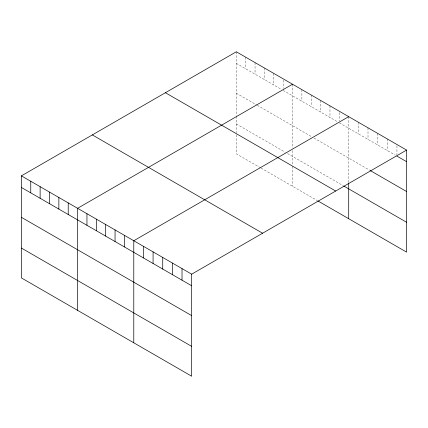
<?xml version="1.0" encoding="UTF-8"?>
<svg xmlns="http://www.w3.org/2000/svg" width="428" height="428" viewBox="0 0 428 428"><rect width="100%" height="100%" fill="white"/><g stroke="black" fill="none" stroke-linecap="round" stroke-linejoin="round"><path stroke-width="0.32" stroke-dasharray="2.14 1.6" d="M236.326 63.376L281.496 89.452M283.149 90.41L337.687 121.894M339.34 122.847L395.247 155.129M236.326 93.224L256.709 104.994M257.26 105.309L311.247 136.478M314.002 138.067L369.706 170.232M236.326 123.981L285.353 152.288M287.557 153.556L343.197 185.682M260.566 167.824L236.326 153.829L236.326 133.927M261.117 168.14L317.309 200.582M396.949 145.804L396.949 154.824M387.303 138.945L387.303 150.538M377.651 133.376L377.651 144.969M368.005 127.801L368.005 139.4M358.354 122.231L358.354 133.825M348.708 116.662L348.708 182.456M339.34 112.543L339.34 120.915M329.977 105.844L329.977 117.443M320.609 100.441L320.609 112.034M311.247 95.032L311.247 106.631M301.879 89.629L301.879 101.222M292.517 84.22L292.517 148.088M292.517 150.656L292.517 165.042M292.517 166.369L292.517 186.271M283.149 80.1L283.149 88.473M273.786 73.407L273.786 85.001M264.418 67.999L264.418 79.592M255.056 62.59L255.056 74.188M245.688 57.186L245.688 68.78M236.326 51.777L236.326 115.651M236.326 116.288L236.326 132.6"/><path stroke-width="0.64" d="M406.6 150.084L191.674 274.171L191.674 376.223L21.4 277.916L21.4 175.865L236.326 51.777L406.6 150.084L406.6 252.135L317.854 200.903M292.517 84.22L77.591 208.308L77.591 310.359M348.708 116.662L133.782 240.745L133.782 342.796M396.949 156.108L406.6 161.682M370.274 170.558L406.6 191.53M343.748 185.998L406.6 222.287M165.401 92.726L335.675 191.032M92.325 134.916L262.599 233.223M21.4 175.865L191.674 274.171M21.4 187.459L191.674 285.765M21.4 217.312L191.674 315.618M21.4 248.063L191.674 346.37M348.708 183.093L348.708 218.713M182.028 268.602L182.028 280.196M172.377 263.027L172.377 274.626M162.726 257.458L162.726 269.057M153.08 251.889L153.08 263.482M143.428 246.319L143.428 257.913M124.414 235.341L124.414 246.935M115.052 229.932L115.052 241.526M105.684 224.523L105.684 236.122M96.321 219.12L96.321 230.713M86.954 213.711L86.954 225.31M68.223 202.899L68.223 214.492M58.861 197.49L58.861 209.089M49.493 192.086L49.493 203.68M40.13 186.678L40.13 198.271M30.763 181.269L30.763 192.868"/></g></svg>
